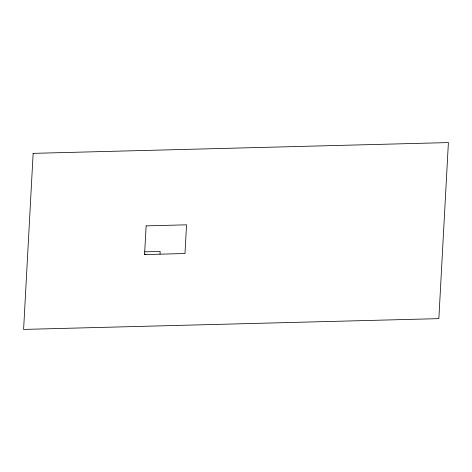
<?xml version="1.0" encoding="UTF-8"?>
<svg xmlns="http://www.w3.org/2000/svg" width="472" height="472" viewBox="0 0 472 472"><rect width="100%" height="100%" fill="white"/><g stroke="black" fill="none" stroke-linecap="round" stroke-linejoin="round"><path stroke-width="0.71" d="M160.008 254.178L160.155 251.428L144.715 251.83M33.146 153.359L23.6 329.421L438.854 318.641L448.4 142.579L33.146 153.359M146.119 225.876L144.562 254.579L184.989 253.529L186.546 224.825L146.119 225.876M144.692 254.219L145.152 254.249L144.692 254.219"/></g></svg>
